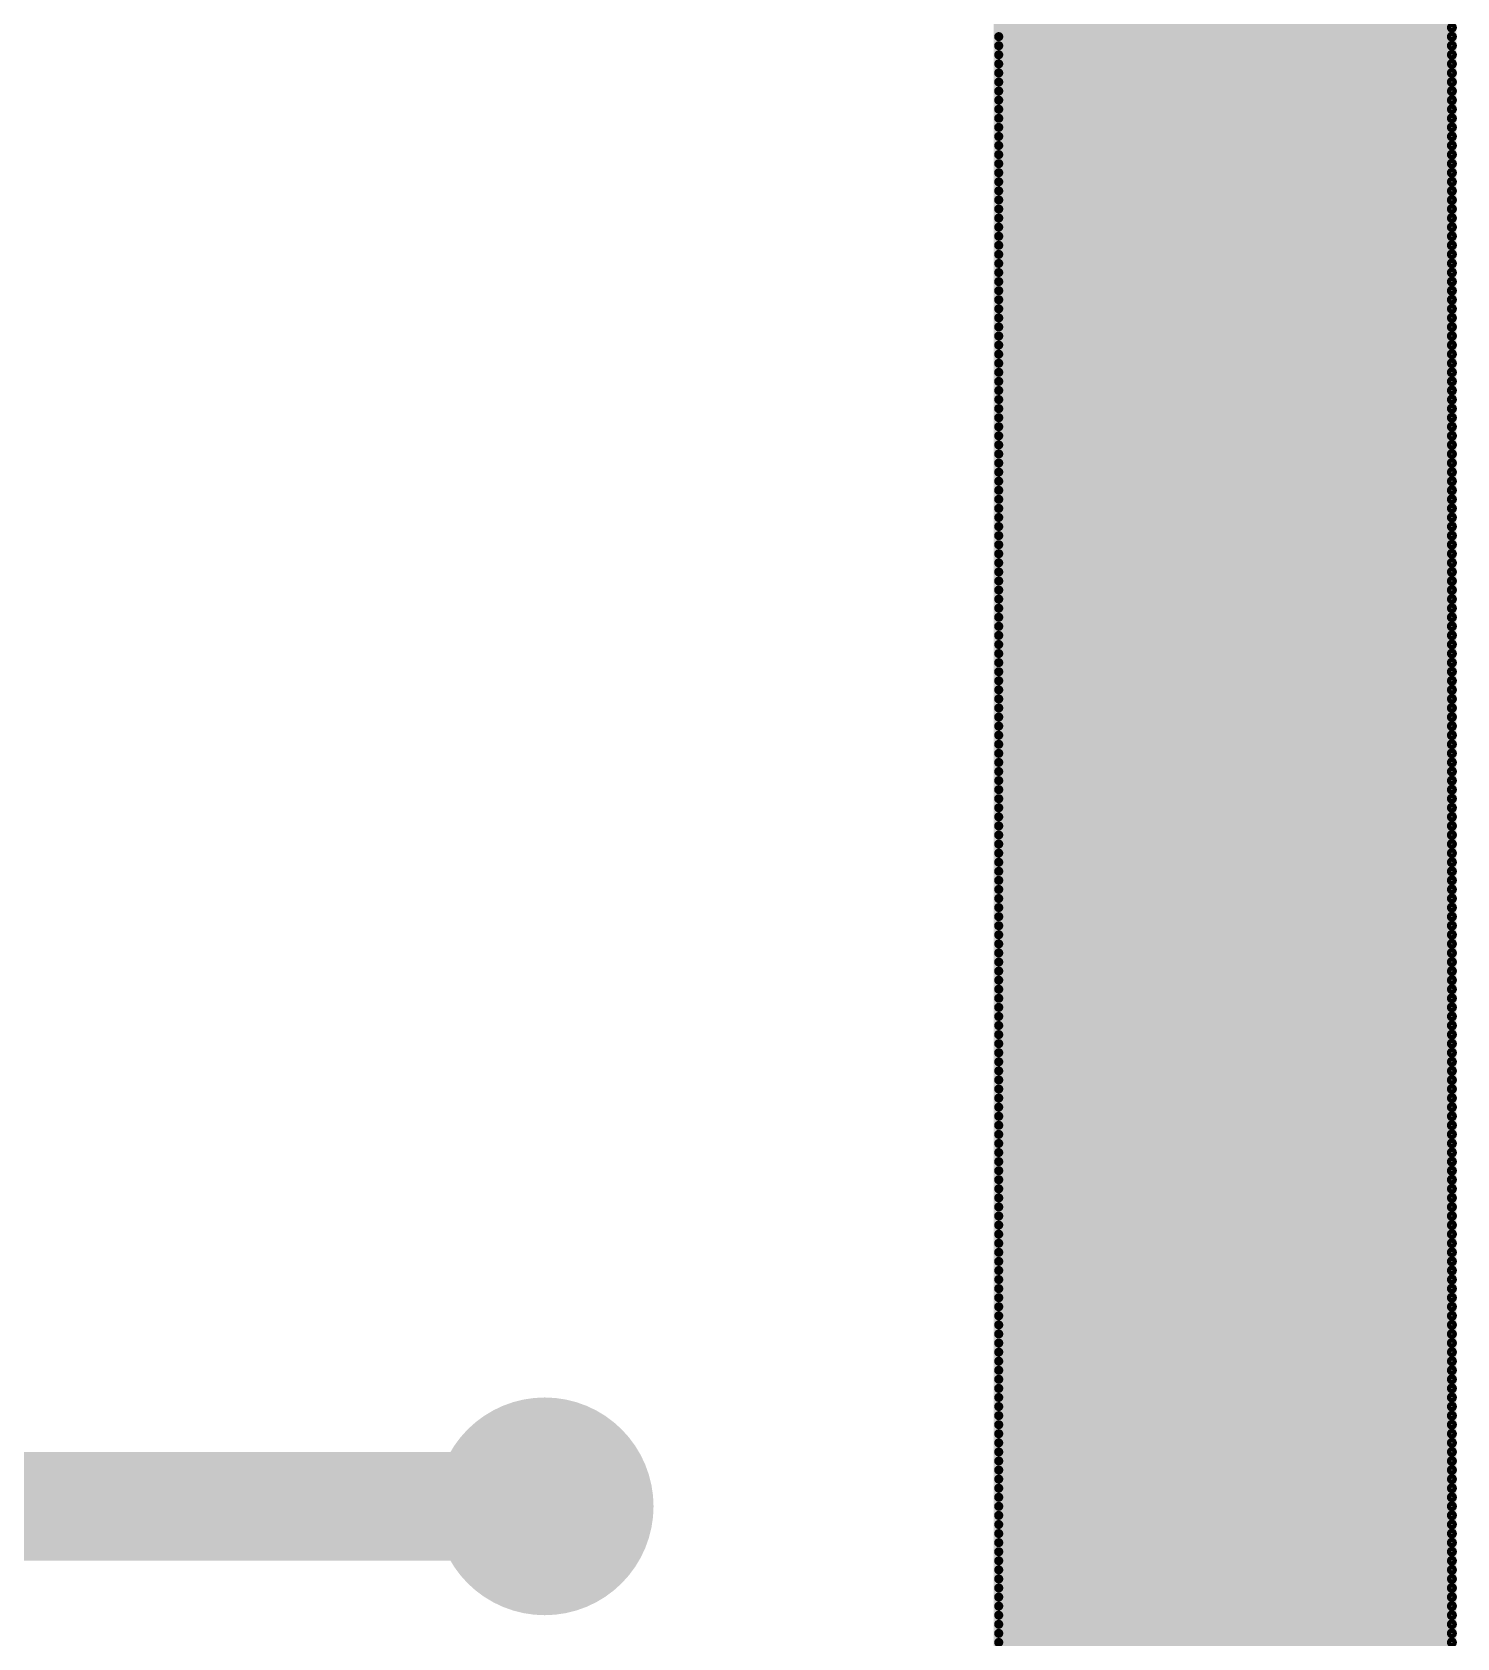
# Model space of a CAD drawing. Extents: x 0.24 to 7.39, y 0.21 to 4.62.
# Drawn here: x 6.9395 to 7.0966, y 1.0315 to 1.2085 of the extents above; entities that cross this region are included whole.
import ezdxf

# ---------------------------------------------------------------- set-up
doc = ezdxf.new("R2010")
doc.units = 0

msp = doc.modelspace()

# ---------------------------------------------------------------- linework, layer by layer
at = {"layer": 'TOP'}
for points, const_width in [([(7.046, 0.771), (7.046, 1.296)], 0.001), ([(7.046, 0.846), (7.046, 1.296)], 0.001), ([(7.047, 0.772), (7.047, 1.296)], 0.001), ([(7.048, 0.773), (7.048, 1.296)], 0.001), ([(7.049, 0.774), (7.049, 1.296)], 0.001), ([(7.05, 0.775), (7.05, 1.296)], 0.001), ([(7.051, 0.775), (7.051, 1.296)], 0.001), ([(7.052, 0.776), (7.052, 1.296)], 0.001), ([(7.053, 0.777), (7.053, 1.296)], 0.001), ([(7.053, 0.778), (7.053, 1.296)], 0.001), ([(7.054, 0.779), (7.054, 1.296)], 0.001), ([(7.055, 0.78), (7.055, 1.296)], 0.001), ([(7.056, 0.781), (7.056, 1.296)], 0.001), ([(7.057, 0.782), (7.057, 1.296)], 0.001), ([(7.058, 0.783), (7.058, 1.296)], 0.001), ([(7.059, 0.784), (7.059, 1.296)], 0.001), ([(7.06, 0.784), (7.06, 1.296)], 0.001), ([(7.061, 0.785), (7.061, 1.296)], 0.001), ([(7.062, 0.786), (7.062, 1.296)], 0.001), ([(7.062, 0.787), (7.062, 1.296)], 0.001), ([(7.063, 0.788), (7.063, 1.296)], 0.001), ([(7.064, 0.789), (7.064, 1.296)], 0.001), ([(7.065, 0.79), (7.065, 1.296)], 0.001), ([(7.066, 0.791), (7.066, 1.296)], 0.001), ([(7.067, 0.792), (7.067, 1.296)], 0.001), ([(7.068, 0.793), (7.068, 1.296)], 0.001), ([(7.069, 0.793), (7.069, 1.296)], 0.001), ([(7.07, 0.794), (7.07, 1.296)], 0.001), ([(7.071, 0.795), (7.071, 1.296)], 0.001), ([(7.071, 0.796), (7.071, 1.296)], 0.001), ([(7.072, 0.797), (7.072, 1.296)], 0.001), ([(7.073, 0.798), (7.073, 1.296)], 0.001), ([(7.074, 0.799), (7.074, 1.296)], 0.001), ([(7.075, 0.8), (7.075, 1.296)], 0.001), ([(7.076, 0.801), (7.076, 1.296)], 0.001), ([(7.077, 0.802), (7.077, 1.296)], 0.001), ([(7.078, 0.802), (7.078, 1.296)], 0.001), ([(7.079, 0.803), (7.079, 1.296)], 0.001), ([(7.08, 0.804), (7.08, 1.296)], 0.001), ([(7.08, 0.805), (7.08, 1.296)], 0.001), ([(7.081, 0.806), (7.081, 1.296)], 0.001), ([(7.082, 0.807), (7.082, 1.296)], 0.001), ([(7.083, 0.808), (7.083, 1.296)], 0.001), ([(7.084, 0.809), (7.084, 1.296)], 0.001), ([(7.085, 0.81), (7.085, 1.296)], 0.001), ([(7.086, 0.811), (7.086, 1.296)], 0.001), ([(7.087, 0.811), (7.087, 1.296)], 0.001), ([(7.088, 0.812), (7.088, 1.296)], 0.001), ([(7.089, 0.813), (7.089, 1.296)], 0.001), ([(7.089, 0.814), (7.089, 1.296)], 0.001), ([(7.09, 0.815), (7.09, 1.296)], 0.001), ([(7.091, 0.816), (7.091, 1.296)], 0.001), ([(7.092, 0.817), (7.092, 1.296)], 0.001), ([(7.093, 0.818), (7.093, 1.296)], 0.001), ([(7.094, 0.819), (7.094, 1.296)], 0.001), ([(7.095, 0.82), (7.095, 1.296)], 0.001), ([(7.096, 0.821), (7.096, 1.296)], 0.001), ([(7.046, 1.208), (7.096, 1.208)], 0.001), ([(7.046, 1.207), (7.096, 1.207)], 0.001), ([(7.046, 1.206), (7.096, 1.206)], 0.001), ([(7.046, 1.205), (7.096, 1.205)], 0.001), ([(7.046, 1.204), (7.096, 1.204)], 0.001), ([(7.046, 1.204), (7.096, 1.204)], 0.001), ([(7.046, 1.203), (7.096, 1.203)], 0.001), ([(7.046, 1.202), (7.096, 1.202)], 0.001), ([(7.046, 1.201), (7.096, 1.201)], 0.001), ([(7.046, 1.2), (7.096, 1.2)], 0.001), ([(7.046, 1.199), (7.096, 1.199)], 0.001), ([(7.046, 1.198), (7.096, 1.198)], 0.001), ([(7.046, 1.197), (7.096, 1.197)], 0.001), ([(7.046, 1.196), (7.096, 1.196)], 0.001), ([(7.046, 1.195), (7.096, 1.195)], 0.001), ([(7.046, 1.195), (7.096, 1.195)], 0.001), ([(7.046, 1.194), (7.096, 1.194)], 0.001), ([(7.046, 1.193), (7.096, 1.193)], 0.001), ([(7.046, 1.192), (7.096, 1.192)], 0.001), ([(7.046, 1.191), (7.096, 1.191)], 0.001), ([(7.046, 1.19), (7.096, 1.19)], 0.001), ([(7.046, 1.189), (7.096, 1.189)], 0.001), ([(7.046, 1.188), (7.096, 1.188)], 0.001), ([(7.046, 1.187), (7.096, 1.187)], 0.001), ([(7.046, 1.186), (7.096, 1.186)], 0.001), ([(7.046, 1.186), (7.096, 1.186)], 0.001), ([(7.046, 1.185), (7.096, 1.185)], 0.001), ([(7.046, 1.184), (7.096, 1.184)], 0.001), ([(7.046, 1.183), (7.096, 1.183)], 0.001), ([(7.046, 1.182), (7.096, 1.182)], 0.001), ([(7.046, 1.181), (7.096, 1.181)], 0.001), ([(7.046, 1.18), (7.096, 1.18)], 0.001), ([(7.046, 1.179), (7.096, 1.179)], 0.001), ([(7.046, 1.178), (7.096, 1.178)], 0.001), ([(7.046, 1.177), (7.096, 1.177)], 0.001), ([(7.046, 1.177), (7.096, 1.177)], 0.001), ([(7.046, 1.176), (7.096, 1.176)], 0.001), ([(7.046, 1.175), (7.096, 1.175)], 0.001), ([(7.046, 1.174), (7.096, 1.174)], 0.001), ([(7.046, 1.173), (7.096, 1.173)], 0.001), ([(7.046, 1.172), (7.096, 1.172)], 0.001), ([(7.046, 1.171), (7.096, 1.171)], 0.001), ([(7.046, 1.17), (7.096, 1.17)], 0.001), ([(7.046, 1.169), (7.096, 1.169)], 0.001), ([(7.046, 1.168), (7.096, 1.168)], 0.001), ([(7.046, 1.168), (7.096, 1.168)], 0.001), ([(7.046, 1.167), (7.096, 1.167)], 0.001), ([(7.046, 1.166), (7.096, 1.166)], 0.001), ([(7.046, 1.165), (7.096, 1.165)], 0.001), ([(7.046, 1.164), (7.096, 1.164)], 0.001), ([(7.046, 1.163), (7.096, 1.163)], 0.001), ([(7.046, 1.162), (7.096, 1.162)], 0.001), ([(7.046, 1.161), (7.096, 1.161)], 0.001), ([(7.046, 1.16), (7.096, 1.16)], 0.001), ([(7.046, 1.159), (7.096, 1.159)], 0.001), ([(7.046, 1.159), (7.096, 1.159)], 0.001), ([(7.046, 1.158), (7.096, 1.158)], 0.001), ([(7.046, 1.157), (7.096, 1.157)], 0.001), ([(7.046, 1.156), (7.096, 1.156)], 0.001), ([(7.046, 1.155), (7.096, 1.155)], 0.001), ([(7.046, 1.154), (7.096, 1.154)], 0.001), ([(7.046, 1.153), (7.096, 1.153)], 0.001), ([(7.046, 1.152), (7.096, 1.152)], 0.001), ([(7.046, 1.151), (7.096, 1.151)], 0.001), ([(7.046, 1.15), (7.096, 1.15)], 0.001), ([(7.046, 1.15), (7.096, 1.15)], 0.001), ([(7.046, 1.149), (7.096, 1.149)], 0.001), ([(7.046, 1.148), (7.096, 1.148)], 0.001), ([(7.046, 1.147), (7.096, 1.147)], 0.001), ([(7.046, 1.146), (7.096, 1.146)], 0.001), ([(7.046, 1.145), (7.096, 1.145)], 0.001), ([(7.046, 1.144), (7.096, 1.144)], 0.001), ([(7.046, 1.143), (7.096, 1.143)], 0.001), ([(7.046, 1.142), (7.096, 1.142)], 0.001), ([(7.046, 1.141), (7.096, 1.141)], 0.001), ([(7.046, 1.141), (7.096, 1.141)], 0.001), ([(7.046, 1.14), (7.096, 1.14)], 0.001), ([(7.046, 1.139), (7.096, 1.139)], 0.001), ([(7.046, 1.138), (7.096, 1.138)], 0.001), ([(7.046, 1.137), (7.096, 1.137)], 0.001), ([(7.046, 1.136), (7.096, 1.136)], 0.001), ([(7.046, 1.135), (7.096, 1.135)], 0.001), ([(7.046, 1.134), (7.096, 1.134)], 0.001), ([(7.046, 1.133), (7.096, 1.133)], 0.001), ([(7.046, 1.132), (7.096, 1.132)], 0.001), ([(7.046, 1.132), (7.096, 1.132)], 0.001), ([(7.046, 1.131), (7.096, 1.131)], 0.001), ([(7.046, 1.13), (7.096, 1.13)], 0.001), ([(7.046, 1.129), (7.096, 1.129)], 0.001), ([(7.046, 1.128), (7.096, 1.128)], 0.001), ([(7.046, 1.127), (7.096, 1.127)], 0.001), ([(7.046, 1.126), (7.096, 1.126)], 0.001), ([(7.046, 1.125), (7.096, 1.125)], 0.001), ([(7.046, 1.124), (7.096, 1.124)], 0.001), ([(7.046, 1.123), (7.096, 1.123)], 0.001), ([(7.046, 1.123), (7.096, 1.123)], 0.001), ([(7.046, 1.122), (7.096, 1.122)], 0.001), ([(7.046, 1.121), (7.096, 1.121)], 0.001), ([(7.046, 1.12), (7.096, 1.12)], 0.001), ([(7.046, 1.119), (7.096, 1.119)], 0.001), ([(7.046, 1.118), (7.096, 1.118)], 0.001), ([(7.046, 1.117), (7.096, 1.117)], 0.001), ([(7.046, 1.116), (7.096, 1.116)], 0.001), ([(7.046, 1.115), (7.096, 1.115)], 0.001), ([(7.046, 1.114), (7.096, 1.114)], 0.001), ([(7.046, 1.114), (7.096, 1.114)], 0.001), ([(7.046, 1.113), (7.096, 1.113)], 0.001), ([(7.046, 1.112), (7.096, 1.112)], 0.001), ([(7.046, 1.111), (7.096, 1.111)], 0.001), ([(7.046, 1.11), (7.096, 1.11)], 0.001), ([(7.046, 1.109), (7.096, 1.109)], 0.001), ([(7.046, 1.108), (7.096, 1.108)], 0.001), ([(7.046, 1.107), (7.096, 1.107)], 0.001), ([(7.046, 1.106), (7.096, 1.106)], 0.001), ([(7.046, 1.105), (7.096, 1.105)], 0.001), ([(7.046, 1.105), (7.096, 1.105)], 0.001), ([(7.046, 1.104), (7.096, 1.104)], 0.001), ([(7.046, 1.103), (7.096, 1.103)], 0.001), ([(7.046, 1.102), (7.096, 1.102)], 0.001), ([(7.046, 1.101), (7.096, 1.101)], 0.001), ([(7.046, 1.1), (7.096, 1.1)], 0.001), ([(7.046, 1.099), (7.096, 1.099)], 0.001), ([(7.046, 1.098), (7.096, 1.098)], 0.001), ([(7.046, 1.097), (7.096, 1.097)], 0.001), ([(7.046, 1.096), (7.096, 1.096)], 0.001), ([(7.046, 1.096), (7.096, 1.096)], 0.001), ([(7.046, 1.095), (7.096, 1.095)], 0.001), ([(7.046, 1.094), (7.096, 1.094)], 0.001), ([(7.046, 1.093), (7.096, 1.093)], 0.001), ([(7.046, 1.092), (7.096, 1.092)], 0.001), ([(7.046, 1.091), (7.096, 1.091)], 0.001), ([(7.046, 1.09), (7.096, 1.09)], 0.001), ([(7.046, 1.089), (7.096, 1.089)], 0.001), ([(7.046, 1.088), (7.096, 1.088)], 0.001), ([(7.046, 1.087), (7.096, 1.087)], 0.001), ([(7.046, 1.087), (7.096, 1.087)], 0.001), ([(7.046, 1.086), (7.096, 1.086)], 0.001), ([(7.046, 1.085), (7.096, 1.085)], 0.001), ([(7.046, 1.084), (7.096, 1.084)], 0.001), ([(7.046, 1.083), (7.096, 1.083)], 0.001), ([(7.046, 1.082), (7.096, 1.082)], 0.001), ([(7.046, 1.081), (7.096, 1.081)], 0.001), ([(7.046, 1.08), (7.096, 1.08)], 0.001), ([(7.046, 1.079), (7.096, 1.079)], 0.001), ([(7.046, 1.078), (7.096, 1.078)], 0.001), ([(7.046, 1.078), (7.096, 1.078)], 0.001), ([(7.046, 1.077), (7.096, 1.077)], 0.001), ([(7.046, 1.076), (7.096, 1.076)], 0.001), ([(7.046, 1.075), (7.096, 1.075)], 0.001), ([(7.046, 1.074), (7.096, 1.074)], 0.001), ([(7.046, 1.073), (7.096, 1.073)], 0.001), ([(7.046, 1.072), (7.096, 1.072)], 0.001), ([(7.046, 1.071), (7.096, 1.071)], 0.001), ([(7.046, 1.07), (7.096, 1.07)], 0.001), ([(7.046, 1.069), (7.096, 1.069)], 0.001), ([(7.046, 1.069), (7.096, 1.069)], 0.001), ([(7.046, 1.068), (7.096, 1.068)], 0.001), ([(7.046, 1.067), (7.096, 1.067)], 0.001), ([(7.046, 1.066), (7.096, 1.066)], 0.001), ([(7.046, 1.065), (7.096, 1.065)], 0.001), ([(7.046, 1.064), (7.096, 1.064)], 0.001), ([(7.046, 1.063), (7.096, 1.063)], 0.001), ([(7.046, 1.062), (7.096, 1.062)], 0.001), ([(7.046, 1.061), (7.096, 1.061)], 0.001), ([(7.046, 1.06), (7.096, 1.06)], 0.001), ([(7.046, 1.06), (7.096, 1.06)], 0.001), ([(7.046, 1.059), (7.096, 1.059)], 0.001), ([(7.046, 1.058), (7.096, 1.058)], 0.001), ([(7.046, 1.057), (7.096, 1.057)], 0.001), ([(7.046, 1.056), (7.096, 1.056)], 0.001), ([(7.046, 1.055), (7.096, 1.055)], 0.001), ([(7.046, 1.054), (7.096, 1.054)], 0.001), ([(7.046, 1.053), (7.096, 1.053)], 0.001), ([(6.996, 1.046), (6.371, 1.046)], 0.012), ([(7.046, 1.052), (7.096, 1.052)], 0.001), ([(7.046, 1.051), (7.096, 1.051)], 0.001), ([(7.046, 1.051), (7.096, 1.051)], 0.001), ([(7.046, 1.05), (7.096, 1.05)], 0.001), ([(7.046, 1.049), (7.096, 1.049)], 0.001), ([(7.046, 1.048), (7.096, 1.048)], 0.001), ([(7.046, 1.047), (7.096, 1.047)], 0.001), ([(7.046, 1.046), (7.096, 1.046)], 0.001), ([(7.046, 1.045), (7.096, 1.045)], 0.001), ([(7.046, 1.044), (7.096, 1.044)], 0.001), ([(7.046, 1.043), (7.096, 1.043)], 0.001), ([(7.046, 1.042), (7.096, 1.042)], 0.001), ([(7.046, 1.042), (7.096, 1.042)], 0.001), ([(7.046, 1.041), (7.096, 1.041)], 0.001), ([(7.046, 1.04), (7.096, 1.04)], 0.001), ([(7.046, 1.039), (7.096, 1.039)], 0.001), ([(7.046, 1.038), (7.096, 1.038)], 0.001), ([(7.046, 1.037), (7.096, 1.037)], 0.001), ([(7.046, 1.036), (7.096, 1.036)], 0.001), ([(7.046, 1.035), (7.096, 1.035)], 0.001), ([(7.046, 1.034), (7.096, 1.034)], 0.001), ([(7.046, 1.033), (7.096, 1.033)], 0.001), ([(7.046, 1.033), (7.096, 1.033)], 0.001), ([(7.046, 1.032), (7.096, 1.032)], 0.001), ([(7.046, 1.031), (7.096, 1.031)], 0.001)]:
    msp.add_lwpolyline(points, dxfattribs=dict(at, const_width=const_width))
for points, const_width in [([(7.0957, 1.209, 1), (7.0963, 1.209, 1)], 0.0005), ([(7.0458, 1.208, 1), (7.0463, 1.208, 1)], 0.0005), ([(7.0458, 1.207, 1), (7.0463, 1.207, 1)], 0.0005), ([(7.0957, 1.208, 1), (7.0963, 1.208, 1)], 0.0005), ([(7.0957, 1.207, 1), (7.0963, 1.207, 1)], 0.0005), ([(7.0458, 1.206, 1), (7.0463, 1.206, 1)], 0.0005), ([(7.0458, 1.205, 1), (7.0463, 1.205, 1)], 0.0005), ([(7.0957, 1.206, 1), (7.0963, 1.206, 1)], 0.0005), ([(7.0957, 1.205, 1), (7.0963, 1.205, 1)], 0.0005), ([(7.0458, 1.204, 1), (7.0463, 1.204, 1)], 0.0005), ([(7.0458, 1.204, 1), (7.0463, 1.204, 1)], 0.0005), ([(7.0957, 1.204, 1), (7.0963, 1.204, 1)], 0.0005), ([(7.0957, 1.204, 1), (7.0963, 1.204, 1)], 0.0005), ([(7.0458, 1.203, 1), (7.0463, 1.203, 1)], 0.0005), ([(7.0458, 1.202, 1), (7.0463, 1.202, 1)], 0.0005), ([(7.0957, 1.203, 1), (7.0963, 1.203, 1)], 0.0005), ([(7.0957, 1.202, 1), (7.0963, 1.202, 1)], 0.0005), ([(7.0458, 1.201, 1), (7.0463, 1.201, 1)], 0.0005), ([(7.0458, 1.2, 1), (7.0463, 1.2, 1)], 0.0005), ([(7.0957, 1.201, 1), (7.0963, 1.201, 1)], 0.0005), ([(7.0957, 1.2, 1), (7.0963, 1.2, 1)], 0.0005), ([(7.0458, 1.199, 1), (7.0463, 1.199, 1)], 0.0005), ([(7.0458, 1.198, 1), (7.0463, 1.198, 1)], 0.0005), ([(7.0957, 1.199, 1), (7.0963, 1.199, 1)], 0.0005), ([(7.0957, 1.198, 1), (7.0963, 1.198, 1)], 0.0005), ([(7.0458, 1.197, 1), (7.0463, 1.197, 1)], 0.0005), ([(7.0957, 1.197, 1), (7.0963, 1.197, 1)], 0.0005), ([(7.0957, 1.196, 1), (7.0963, 1.196, 1)], 0.0005), ([(7.0458, 1.196, 1), (7.0463, 1.196, 1)], 0.0005), ([(7.0458, 1.195, 1), (7.0463, 1.195, 1)], 0.0005), ([(7.0458, 1.195, 1), (7.0463, 1.195, 1)], 0.0005), ([(7.0957, 1.195, 1), (7.0963, 1.195, 1)], 0.0005), ([(7.0957, 1.195, 1), (7.0963, 1.195, 1)], 0.0005), ([(7.0458, 1.194, 1), (7.0463, 1.194, 1)], 0.0005), ([(7.0458, 1.193, 1), (7.0463, 1.193, 1)], 0.0005), ([(7.0957, 1.194, 1), (7.0963, 1.194, 1)], 0.0005), ([(7.0957, 1.193, 1), (7.0963, 1.193, 1)], 0.0005), ([(7.0458, 1.192, 1), (7.0463, 1.192, 1)], 0.0005), ([(7.0458, 1.191, 1), (7.0463, 1.191, 1)], 0.0005), ([(7.0957, 1.192, 1), (7.0963, 1.192, 1)], 0.0005), ([(7.0957, 1.191, 1), (7.0963, 1.191, 1)], 0.0005), ([(7.0458, 1.19, 1), (7.0463, 1.19, 1)], 0.0005), ([(7.0458, 1.189, 1), (7.0463, 1.189, 1)], 0.0005), ([(7.0957, 1.19, 1), (7.0963, 1.19, 1)], 0.0005), ([(7.0957, 1.189, 1), (7.0963, 1.189, 1)], 0.0005), ([(7.0458, 1.188, 1), (7.0463, 1.188, 1)], 0.0005), ([(7.0957, 1.188, 1), (7.0963, 1.188, 1)], 0.0005), ([(7.0458, 1.187, 1), (7.0463, 1.187, 1)], 0.0005), ([(7.0458, 1.186, 1), (7.0463, 1.186, 1)], 0.0005), ([(7.0458, 1.186, 1), (7.0463, 1.186, 1)], 0.0005), ([(7.0957, 1.187, 1), (7.0963, 1.187, 1)], 0.0005), ([(7.0957, 1.186, 1), (7.0963, 1.186, 1)], 0.0005), ([(7.0957, 1.186, 1), (7.0963, 1.186, 1)], 0.0005), ([(7.0458, 1.185, 1), (7.0463, 1.185, 1)], 0.0005), ([(7.0458, 1.184, 1), (7.0463, 1.184, 1)], 0.0005), ([(7.0957, 1.185, 1), (7.0963, 1.185, 1)], 0.0005), ([(7.0957, 1.184, 1), (7.0963, 1.184, 1)], 0.0005), ([(7.0458, 1.183, 1), (7.0463, 1.183, 1)], 0.0005), ([(7.0458, 1.182, 1), (7.0463, 1.182, 1)], 0.0005), ([(7.0957, 1.183, 1), (7.0963, 1.183, 1)], 0.0005), ([(7.0957, 1.182, 1), (7.0963, 1.182, 1)], 0.0005), ([(7.0458, 1.181, 1), (7.0463, 1.181, 1)], 0.0005), ([(7.0957, 1.181, 1), (7.0963, 1.181, 1)], 0.0005), ([(7.0458, 1.18, 1), (7.0463, 1.18, 1)], 0.0005), ([(7.0458, 1.179, 1), (7.0463, 1.179, 1)], 0.0005), ([(7.0957, 1.18, 1), (7.0963, 1.18, 1)], 0.0005), ([(7.0957, 1.179, 1), (7.0963, 1.179, 1)], 0.0005), ([(7.0458, 1.178, 1), (7.0463, 1.178, 1)], 0.0005), ([(7.0458, 1.177, 1), (7.0463, 1.177, 1)], 0.0005), ([(7.0458, 1.177, 1), (7.0463, 1.177, 1)], 0.0005), ([(7.0957, 1.178, 1), (7.0963, 1.178, 1)], 0.0005), ([(7.0957, 1.177, 1), (7.0963, 1.177, 1)], 0.0005), ([(7.0957, 1.177, 1), (7.0963, 1.177, 1)], 0.0005), ([(7.0458, 1.176, 1), (7.0463, 1.176, 1)], 0.0005), ([(7.0458, 1.175, 1), (7.0463, 1.175, 1)], 0.0005), ([(7.0957, 1.176, 1), (7.0963, 1.176, 1)], 0.0005), ([(7.0957, 1.175, 1), (7.0963, 1.175, 1)], 0.0005), ([(7.0458, 1.174, 1), (7.0463, 1.174, 1)], 0.0005), ([(7.0957, 1.174, 1), (7.0963, 1.174, 1)], 0.0005), ([(7.0957, 1.173, 1), (7.0963, 1.173, 1)], 0.0005), ([(7.0458, 1.173, 1), (7.0463, 1.173, 1)], 0.0005), ([(7.0458, 1.172, 1), (7.0463, 1.172, 1)], 0.0005), ([(7.0957, 1.172, 1), (7.0963, 1.172, 1)], 0.0005), ([(7.0458, 1.171, 1), (7.0463, 1.171, 1)], 0.0005), ([(7.0458, 1.17, 1), (7.0463, 1.17, 1)], 0.0005), ([(7.0957, 1.171, 1), (7.0963, 1.171, 1)], 0.0005), ([(7.0957, 1.17, 1), (7.0963, 1.17, 1)], 0.0005), ([(7.0458, 1.169, 1), (7.0463, 1.169, 1)], 0.0005), ([(7.0458, 1.168, 1), (7.0463, 1.168, 1)], 0.0005), ([(7.0458, 1.168, 1), (7.0463, 1.168, 1)], 0.0005), ([(7.0957, 1.169, 1), (7.0963, 1.169, 1)], 0.0005), ([(7.0957, 1.168, 1), (7.0963, 1.168, 1)], 0.0005), ([(7.0957, 1.168, 1), (7.0963, 1.168, 1)], 0.0005), ([(7.0458, 1.167, 1), (7.0463, 1.167, 1)], 0.0005), ([(7.0458, 1.166, 1), (7.0463, 1.166, 1)], 0.0005), ([(7.0957, 1.167, 1), (7.0963, 1.167, 1)], 0.0005), ([(7.0957, 1.166, 1), (7.0963, 1.166, 1)], 0.0005), ([(7.0458, 1.165, 1), (7.0463, 1.165, 1)], 0.0005), ([(7.0957, 1.165, 1), (7.0963, 1.165, 1)], 0.0005), ([(7.0458, 1.164, 1), (7.0463, 1.164, 1)], 0.0005), ([(7.0458, 1.163, 1), (7.0463, 1.163, 1)], 0.0005), ([(7.0957, 1.164, 1), (7.0963, 1.164, 1)], 0.0005), ([(7.0957, 1.163, 1), (7.0963, 1.163, 1)], 0.0005), ([(7.0458, 1.162, 1), (7.0463, 1.162, 1)], 0.0005), ([(7.0458, 1.161, 1), (7.0463, 1.161, 1)], 0.0005), ([(7.0957, 1.162, 1), (7.0963, 1.162, 1)], 0.0005), ([(7.0957, 1.161, 1), (7.0963, 1.161, 1)], 0.0005), ([(7.0458, 1.16, 1), (7.0463, 1.16, 1)], 0.0005), ([(7.0458, 1.159, 1), (7.0463, 1.159, 1)], 0.0005), ([(7.0458, 1.159, 1), (7.0463, 1.159, 1)], 0.0005), ([(7.0957, 1.16, 1), (7.0963, 1.16, 1)], 0.0005), ([(7.0957, 1.159, 1), (7.0963, 1.159, 1)], 0.0005), ([(7.0957, 1.159, 1), (7.0963, 1.159, 1)], 0.0005), ([(7.0458, 1.158, 1), (7.0463, 1.158, 1)], 0.0005), ([(7.0957, 1.158, 1), (7.0963, 1.158, 1)], 0.0005), ([(7.0458, 1.157, 1), (7.0463, 1.157, 1)], 0.0005), ([(7.0458, 1.156, 1), (7.0463, 1.156, 1)], 0.0005), ([(7.0957, 1.157, 1), (7.0963, 1.157, 1)], 0.0005), ([(7.0957, 1.156, 1), (7.0963, 1.156, 1)], 0.0005), ([(7.0458, 1.155, 1), (7.0463, 1.155, 1)], 0.0005), ([(7.0458, 1.154, 1), (7.0463, 1.154, 1)], 0.0005), ([(7.0957, 1.155, 1), (7.0963, 1.155, 1)], 0.0005), ([(7.0957, 1.154, 1), (7.0963, 1.154, 1)], 0.0005), ([(7.0458, 1.153, 1), (7.0463, 1.153, 1)], 0.0005), ([(7.0458, 1.152, 1), (7.0463, 1.152, 1)], 0.0005), ([(7.0957, 1.153, 1), (7.0963, 1.153, 1)], 0.0005), ([(7.0957, 1.152, 1), (7.0963, 1.152, 1)], 0.0005), ([(7.0458, 1.151, 1), (7.0463, 1.151, 1)], 0.0005), ([(7.0957, 1.151, 1), (7.0963, 1.151, 1)], 0.0005), ([(7.0957, 1.15, 1), (7.0963, 1.15, 1)], 0.0005), ([(7.0957, 1.15, 1), (7.0963, 1.15, 1)], 0.0005), ([(7.0458, 1.15, 1), (7.0463, 1.15, 1)], 0.0005), ([(7.0458, 1.15, 1), (7.0463, 1.15, 1)], 0.0005), ([(7.0458, 1.149, 1), (7.0463, 1.149, 1)], 0.0005), ([(7.0957, 1.149, 1), (7.0963, 1.149, 1)], 0.0005), ([(7.0458, 1.148, 1), (7.0463, 1.148, 1)], 0.0005), ([(7.0458, 1.147, 1), (7.0463, 1.147, 1)], 0.0005), ([(7.0957, 1.148, 1), (7.0963, 1.148, 1)], 0.0005), ([(7.0957, 1.147, 1), (7.0963, 1.147, 1)], 0.0005), ([(7.0458, 1.146, 1), (7.0463, 1.146, 1)], 0.0005), ([(7.0458, 1.145, 1), (7.0463, 1.145, 1)], 0.0005), ([(7.0957, 1.146, 1), (7.0963, 1.146, 1)], 0.0005), ([(7.0957, 1.145, 1), (7.0963, 1.145, 1)], 0.0005), ([(7.0458, 1.144, 1), (7.0463, 1.144, 1)], 0.0005), ([(7.0458, 1.143, 1), (7.0463, 1.143, 1)], 0.0005), ([(7.0957, 1.144, 1), (7.0963, 1.144, 1)], 0.0005), ([(7.0957, 1.143, 1), (7.0963, 1.143, 1)], 0.0005), ([(7.0458, 1.142, 1), (7.0463, 1.142, 1)], 0.0005), ([(7.0957, 1.142, 1), (7.0963, 1.142, 1)], 0.0005), ([(7.0458, 1.141, 1), (7.0463, 1.141, 1)], 0.0005), ([(7.0458, 1.141, 1), (7.0463, 1.141, 1)], 0.0005), ([(7.0458, 1.14, 1), (7.0463, 1.14, 1)], 0.0005), ([(7.0957, 1.141, 1), (7.0963, 1.141, 1)], 0.0005), ([(7.0957, 1.141, 1), (7.0963, 1.141, 1)], 0.0005), ([(7.0957, 1.14, 1), (7.0963, 1.14, 1)], 0.0005), ([(7.0458, 1.139, 1), (7.0463, 1.139, 1)], 0.0005), ([(7.0458, 1.138, 1), (7.0463, 1.138, 1)], 0.0005), ([(7.0957, 1.139, 1), (7.0963, 1.139, 1)], 0.0005), ([(7.0957, 1.138, 1), (7.0963, 1.138, 1)], 0.0005), ([(7.0458, 1.137, 1), (7.0463, 1.137, 1)], 0.0005), ([(7.0458, 1.136, 1), (7.0463, 1.136, 1)], 0.0005), ([(7.0957, 1.137, 1), (7.0963, 1.137, 1)], 0.0005), ([(7.0957, 1.136, 1), (7.0963, 1.136, 1)], 0.0005), ([(7.0458, 1.135, 1), (7.0463, 1.135, 1)], 0.0005), ([(7.0957, 1.135, 1), (7.0963, 1.135, 1)], 0.0005), ([(7.0458, 1.134, 1), (7.0463, 1.134, 1)], 0.0005), ([(7.0458, 1.133, 1), (7.0463, 1.133, 1)], 0.0005), ([(7.0957, 1.134, 1), (7.0963, 1.134, 1)], 0.0005), ([(7.0957, 1.133, 1), (7.0963, 1.133, 1)], 0.0005), ([(7.0458, 1.132, 1), (7.0463, 1.132, 1)], 0.0005), ([(7.0458, 1.132, 1), (7.0463, 1.132, 1)], 0.0005), ([(7.0458, 1.131, 1), (7.0463, 1.131, 1)], 0.0005), ([(7.0957, 1.132, 1), (7.0963, 1.132, 1)], 0.0005), ([(7.0957, 1.132, 1), (7.0963, 1.132, 1)], 0.0005), ([(7.0957, 1.131, 1), (7.0963, 1.131, 1)], 0.0005), ([(7.0458, 1.13, 1), (7.0463, 1.13, 1)], 0.0005), ([(7.0458, 1.129, 1), (7.0463, 1.129, 1)], 0.0005), ([(7.0957, 1.13, 1), (7.0963, 1.13, 1)], 0.0005), ([(7.0957, 1.129, 1), (7.0963, 1.129, 1)], 0.0005), ([(7.0458, 1.128, 1), (7.0463, 1.128, 1)], 0.0005), ([(7.0458, 1.127, 1), (7.0463, 1.127, 1)], 0.0005), ([(7.0957, 1.128, 1), (7.0963, 1.128, 1)], 0.0005), ([(7.0957, 1.127, 1), (7.0963, 1.127, 1)], 0.0005), ([(7.0458, 1.126, 1), (7.0463, 1.126, 1)], 0.0005), ([(7.0957, 1.126, 1), (7.0963, 1.126, 1)], 0.0005), ([(7.0458, 1.125, 1), (7.0463, 1.125, 1)], 0.0005), ([(7.0458, 1.124, 1), (7.0463, 1.124, 1)], 0.0005), ([(7.0957, 1.125, 1), (7.0963, 1.125, 1)], 0.0005), ([(7.0957, 1.124, 1), (7.0963, 1.124, 1)], 0.0005), ([(7.0458, 1.123, 1), (7.0463, 1.123, 1)], 0.0005), ([(7.0458, 1.123, 1), (7.0463, 1.123, 1)], 0.0005), ([(7.0458, 1.122, 1), (7.0463, 1.122, 1)], 0.0005), ([(7.0957, 1.123, 1), (7.0963, 1.123, 1)], 0.0005), ([(7.0957, 1.123, 1), (7.0963, 1.123, 1)], 0.0005), ([(7.0957, 1.122, 1), (7.0963, 1.122, 1)], 0.0005), ([(7.0458, 1.121, 1), (7.0463, 1.121, 1)], 0.0005), ([(7.0458, 1.12, 1), (7.0463, 1.12, 1)], 0.0005), ([(7.0957, 1.121, 1), (7.0963, 1.121, 1)], 0.0005), ([(7.0957, 1.12, 1), (7.0963, 1.12, 1)], 0.0005), ([(7.0458, 1.119, 1), (7.0463, 1.119, 1)], 0.0005), ([(7.0957, 1.119, 1), (7.0963, 1.119, 1)], 0.0005), ([(7.0458, 1.118, 1), (7.0463, 1.118, 1)], 0.0005), ([(7.0458, 1.117, 1), (7.0463, 1.117, 1)], 0.0005), ([(7.0957, 1.118, 1), (7.0963, 1.118, 1)], 0.0005), ([(7.0957, 1.117, 1), (7.0963, 1.117, 1)], 0.0005), ([(7.0458, 1.116, 1), (7.0463, 1.116, 1)], 0.0005), ([(7.0458, 1.115, 1), (7.0463, 1.115, 1)], 0.0005), ([(7.0957, 1.116, 1), (7.0963, 1.116, 1)], 0.0005), ([(7.0957, 1.115, 1), (7.0963, 1.115, 1)], 0.0005), ([(7.0458, 1.114, 1), (7.0463, 1.114, 1)], 0.0005), ([(7.0458, 1.114, 1), (7.0463, 1.114, 1)], 0.0005), ([(7.0458, 1.113, 1), (7.0463, 1.113, 1)], 0.0005), ([(7.0957, 1.114, 1), (7.0963, 1.114, 1)], 0.0005), ([(7.0957, 1.114, 1), (7.0963, 1.114, 1)], 0.0005), ([(7.0957, 1.113, 1), (7.0963, 1.113, 1)], 0.0005), ([(7.0458, 1.112, 1), (7.0463, 1.112, 1)], 0.0005), ([(7.0957, 1.112, 1), (7.0963, 1.112, 1)], 0.0005), ([(7.0458, 1.111, 1), (7.0463, 1.111, 1)], 0.0005), ([(7.0458, 1.11, 1), (7.0463, 1.11, 1)], 0.0005), ([(7.0957, 1.111, 1), (7.0963, 1.111, 1)], 0.0005), ([(7.0957, 1.11, 1), (7.0963, 1.11, 1)], 0.0005), ([(7.0458, 1.109, 1), (7.0463, 1.109, 1)], 0.0005), ([(7.0458, 1.108, 1), (7.0463, 1.108, 1)], 0.0005), ([(7.0957, 1.109, 1), (7.0963, 1.109, 1)], 0.0005), ([(7.0957, 1.108, 1), (7.0963, 1.108, 1)], 0.0005), ([(7.0458, 1.107, 1), (7.0463, 1.107, 1)], 0.0005), ([(7.0458, 1.106, 1), (7.0463, 1.106, 1)], 0.0005), ([(7.0957, 1.107, 1), (7.0963, 1.107, 1)], 0.0005), ([(7.0957, 1.106, 1), (7.0963, 1.106, 1)], 0.0005), ([(7.0458, 1.105, 1), (7.0463, 1.105, 1)], 0.0005), ([(7.0458, 1.105, 1), (7.0463, 1.105, 1)], 0.0005), ([(7.0458, 1.104, 1), (7.0463, 1.104, 1)], 0.0005), ([(7.0957, 1.105, 1), (7.0963, 1.105, 1)], 0.0005), ([(7.0957, 1.105, 1), (7.0963, 1.105, 1)], 0.0005), ([(7.0957, 1.104, 1), (7.0963, 1.104, 1)], 0.0005), ([(7.0458, 1.103, 1), (7.0463, 1.103, 1)], 0.0005), ([(7.0957, 1.103, 1), (7.0963, 1.103, 1)], 0.0005), ([(7.0458, 1.102, 1), (7.0463, 1.102, 1)], 0.0005), ([(7.0458, 1.101, 1), (7.0463, 1.101, 1)], 0.0005), ([(7.0957, 1.102, 1), (7.0963, 1.102, 1)], 0.0005), ([(7.0957, 1.101, 1), (7.0963, 1.101, 1)], 0.0005), ([(7.0458, 1.1, 1), (7.0463, 1.1, 1)], 0.0005), ([(7.0458, 1.099, 1), (7.0463, 1.099, 1)], 0.0005), ([(7.0957, 1.1, 1), (7.0963, 1.1, 1)], 0.0005), ([(7.0957, 1.099, 1), (7.0963, 1.099, 1)], 0.0005), ([(7.0458, 1.098, 1), (7.0463, 1.098, 1)], 0.0005), ([(7.0458, 1.097, 1), (7.0463, 1.097, 1)], 0.0005), ([(7.0957, 1.098, 1), (7.0963, 1.098, 1)], 0.0005), ([(7.0957, 1.097, 1), (7.0963, 1.097, 1)], 0.0005), ([(7.0458, 1.096, 1), (7.0463, 1.096, 1)], 0.0005), ([(7.0458, 1.096, 1), (7.0463, 1.096, 1)], 0.0005), ([(7.0957, 1.096, 1), (7.0963, 1.096, 1)], 0.0005), ([(7.0957, 1.096, 1), (7.0963, 1.096, 1)], 0.0005), ([(7.0458, 1.095, 1), (7.0463, 1.095, 1)], 0.0005), ([(7.0458, 1.094, 1), (7.0463, 1.094, 1)], 0.0005), ([(7.0957, 1.095, 1), (7.0963, 1.095, 1)], 0.0005), ([(7.0957, 1.094, 1), (7.0963, 1.094, 1)], 0.0005), ([(7.0458, 1.093, 1), (7.0463, 1.093, 1)], 0.0005), ([(7.0458, 1.092, 1), (7.0463, 1.092, 1)], 0.0005), ([(7.0957, 1.093, 1), (7.0963, 1.093, 1)], 0.0005), ([(7.0957, 1.092, 1), (7.0963, 1.092, 1)], 0.0005), ([(7.0458, 1.091, 1), (7.0463, 1.091, 1)], 0.0005), ([(7.0458, 1.09, 1), (7.0463, 1.09, 1)], 0.0005), ([(7.0957, 1.091, 1), (7.0963, 1.091, 1)], 0.0005), ([(7.0957, 1.09, 1), (7.0963, 1.09, 1)], 0.0005), ([(7.0458, 1.089, 1), (7.0463, 1.089, 1)], 0.0005), ([(7.0957, 1.089, 1), (7.0963, 1.089, 1)], 0.0005), ([(7.0957, 1.088, 1), (7.0963, 1.088, 1)], 0.0005), ([(7.0458, 1.088, 1), (7.0463, 1.088, 1)], 0.0005), ([(7.0458, 1.087, 1), (7.0463, 1.087, 1)], 0.0005), ([(7.0458, 1.087, 1), (7.0463, 1.087, 1)], 0.0005), ([(7.0957, 1.087, 1), (7.0963, 1.087, 1)], 0.0005), ([(7.0957, 1.087, 1), (7.0963, 1.087, 1)], 0.0005), ([(7.0458, 1.086, 1), (7.0463, 1.086, 1)], 0.0005), ([(7.0458, 1.085, 1), (7.0463, 1.085, 1)], 0.0005), ([(7.0957, 1.086, 1), (7.0963, 1.086, 1)], 0.0005), ([(7.0957, 1.085, 1), (7.0963, 1.085, 1)], 0.0005), ([(7.0458, 1.084, 1), (7.0463, 1.084, 1)], 0.0005), ([(7.0458, 1.083, 1), (7.0463, 1.083, 1)], 0.0005), ([(7.0957, 1.084, 1), (7.0963, 1.084, 1)], 0.0005), ([(7.0957, 1.083, 1), (7.0963, 1.083, 1)], 0.0005), ([(7.0458, 1.082, 1), (7.0463, 1.082, 1)], 0.0005), ([(7.0458, 1.081, 1), (7.0463, 1.081, 1)], 0.0005), ([(7.0957, 1.082, 1), (7.0963, 1.082, 1)], 0.0005), ([(7.0957, 1.081, 1), (7.0963, 1.081, 1)], 0.0005), ([(7.0458, 1.08, 1), (7.0463, 1.08, 1)], 0.0005), ([(7.0957, 1.08, 1), (7.0963, 1.08, 1)], 0.0005), ([(7.0458, 1.079, 1), (7.0463, 1.079, 1)], 0.0005), ([(7.0458, 1.078, 1), (7.0463, 1.078, 1)], 0.0005), ([(7.0458, 1.078, 1), (7.0463, 1.078, 1)], 0.0005), ([(7.0957, 1.079, 1), (7.0963, 1.079, 1)], 0.0005), ([(7.0957, 1.078, 1), (7.0963, 1.078, 1)], 0.0005), ([(7.0957, 1.078, 1), (7.0963, 1.078, 1)], 0.0005), ([(7.0458, 1.077, 1), (7.0463, 1.077, 1)], 0.0005), ([(7.0458, 1.076, 1), (7.0463, 1.076, 1)], 0.0005), ([(7.0957, 1.077, 1), (7.0963, 1.077, 1)], 0.0005), ([(7.0957, 1.076, 1), (7.0963, 1.076, 1)], 0.0005), ([(7.0458, 1.075, 1), (7.0463, 1.075, 1)], 0.0005), ([(7.0458, 1.074, 1), (7.0463, 1.074, 1)], 0.0005), ([(7.0957, 1.075, 1), (7.0963, 1.075, 1)], 0.0005), ([(7.0957, 1.074, 1), (7.0963, 1.074, 1)], 0.0005), ([(7.0458, 1.073, 1), (7.0463, 1.073, 1)], 0.0005), ([(7.0957, 1.073, 1), (7.0963, 1.073, 1)], 0.0005), ([(7.0458, 1.072, 1), (7.0463, 1.072, 1)], 0.0005), ([(7.0458, 1.071, 1), (7.0463, 1.071, 1)], 0.0005), ([(7.0957, 1.072, 1), (7.0963, 1.072, 1)], 0.0005), ([(7.0957, 1.071, 1), (7.0963, 1.071, 1)], 0.0005), ([(7.0458, 1.07, 1), (7.0463, 1.07, 1)], 0.0005), ([(7.0458, 1.069, 1), (7.0463, 1.069, 1)], 0.0005), ([(7.0458, 1.069, 1), (7.0463, 1.069, 1)], 0.0005), ([(7.0957, 1.07, 1), (7.0963, 1.07, 1)], 0.0005), ([(7.0957, 1.069, 1), (7.0963, 1.069, 1)], 0.0005), ([(7.0957, 1.069, 1), (7.0963, 1.069, 1)], 0.0005), ([(7.0458, 1.068, 1), (7.0463, 1.068, 1)], 0.0005), ([(7.0458, 1.067, 1), (7.0463, 1.067, 1)], 0.0005), ([(7.0957, 1.068, 1), (7.0963, 1.068, 1)], 0.0005), ([(7.0957, 1.067, 1), (7.0963, 1.067, 1)], 0.0005), ([(7.0458, 1.066, 1), (7.0463, 1.066, 1)], 0.0005), ([(7.0957, 1.066, 1), (7.0963, 1.066, 1)], 0.0005), ([(7.0957, 1.065, 1), (7.0963, 1.065, 1)], 0.0005), ([(7.0458, 1.065, 1), (7.0463, 1.065, 1)], 0.0005), ([(7.0458, 1.064, 1), (7.0463, 1.064, 1)], 0.0005), ([(7.0957, 1.064, 1), (7.0963, 1.064, 1)], 0.0005), ([(7.0458, 1.063, 1), (7.0463, 1.063, 1)], 0.0005), ([(7.0458, 1.062, 1), (7.0463, 1.062, 1)], 0.0005), ([(7.0957, 1.063, 1), (7.0963, 1.063, 1)], 0.0005), ([(7.0957, 1.062, 1), (7.0963, 1.062, 1)], 0.0005), ([(7.0458, 1.061, 1), (7.0463, 1.061, 1)], 0.0005), ([(7.0458, 1.06, 1), (7.0463, 1.06, 1)], 0.0005), ([(7.0458, 1.06, 1), (7.0463, 1.06, 1)], 0.0005), ([(7.0957, 1.061, 1), (7.0963, 1.061, 1)], 0.0005), ([(7.0957, 1.06, 1), (7.0963, 1.06, 1)], 0.0005), ([(7.0957, 1.06, 1), (7.0963, 1.06, 1)], 0.0005), ([(7.0458, 1.059, 1), (7.0463, 1.059, 1)], 0.0005), ([(7.0458, 1.058, 1), (7.0463, 1.058, 1)], 0.0005), ([(7.0957, 1.059, 1), (7.0963, 1.059, 1)], 0.0005), ([(7.0957, 1.058, 1), (7.0963, 1.058, 1)], 0.0005), ([(6.99, 1.046, 1), (7.002, 1.046, 1)], 0.012), ([(7.0458, 1.057, 1), (7.0463, 1.057, 1)], 0.0005), ([(7.0957, 1.057, 1), (7.0963, 1.057, 1)], 0.0005), ([(7.0458, 1.056, 1), (7.0463, 1.056, 1)], 0.0005), ([(7.0458, 1.055, 1), (7.0463, 1.055, 1)], 0.0005), ([(7.0957, 1.056, 1), (7.0963, 1.056, 1)], 0.0005), ([(7.0957, 1.055, 1), (7.0963, 1.055, 1)], 0.0005), ([(7.0458, 1.054, 1), (7.0463, 1.054, 1)], 0.0005), ([(7.0458, 1.053, 1), (7.0463, 1.053, 1)], 0.0005), ([(7.0957, 1.054, 1), (7.0963, 1.054, 1)], 0.0005), ([(7.0957, 1.053, 1), (7.0963, 1.053, 1)], 0.0005), ([(6.993, 1.046, 1), (6.999, 1.046, 1)], 0.006), ([(7.0458, 1.052, 1), (7.0463, 1.052, 1)], 0.0005), ([(7.0458, 1.051, 1), (7.0463, 1.051, 1)], 0.0005), ([(7.0458, 1.051, 1), (7.0463, 1.051, 1)], 0.0005), ([(7.0957, 1.052, 1), (7.0963, 1.052, 1)], 0.0005), ([(7.0957, 1.051, 1), (7.0963, 1.051, 1)], 0.0005), ([(7.0957, 1.051, 1), (7.0963, 1.051, 1)], 0.0005), ([(7.0458, 1.05, 1), (7.0463, 1.05, 1)], 0.0005), ([(7.0957, 1.05, 1), (7.0963, 1.05, 1)], 0.0005), ([(7.0458, 1.049, 1), (7.0463, 1.049, 1)], 0.0005), ([(7.0458, 1.048, 1), (7.0463, 1.048, 1)], 0.0005), ([(7.0957, 1.049, 1), (7.0963, 1.049, 1)], 0.0005), ([(7.0957, 1.048, 1), (7.0963, 1.048, 1)], 0.0005), ([(7.0458, 1.047, 1), (7.0463, 1.047, 1)], 0.0005), ([(7.0458, 1.046, 1), (7.0463, 1.046, 1)], 0.0005), ([(7.0957, 1.047, 1), (7.0963, 1.047, 1)], 0.0005), ([(7.0957, 1.046, 1), (7.0963, 1.046, 1)], 0.0005), ([(7.0458, 1.045, 1), (7.0463, 1.045, 1)], 0.0005), ([(7.0458, 1.044, 1), (7.0463, 1.044, 1)], 0.0005), ([(7.0957, 1.045, 1), (7.0963, 1.045, 1)], 0.0005), ([(7.0957, 1.044, 1), (7.0963, 1.044, 1)], 0.0005), ([(7.0458, 1.043, 1), (7.0463, 1.043, 1)], 0.0005), ([(7.0957, 1.043, 1), (7.0963, 1.043, 1)], 0.0005), ([(7.0957, 1.042, 1), (7.0963, 1.042, 1)], 0.0005), ([(7.0957, 1.042, 1), (7.0963, 1.042, 1)], 0.0005), ([(7.0458, 1.042, 1), (7.0463, 1.042, 1)], 0.0005), ([(7.0458, 1.042, 1), (7.0463, 1.042, 1)], 0.0005), ([(7.0458, 1.041, 1), (7.0463, 1.041, 1)], 0.0005), ([(7.0957, 1.041, 1), (7.0963, 1.041, 1)], 0.0005), ([(7.0458, 1.04, 1), (7.0463, 1.04, 1)], 0.0005), ([(7.0458, 1.039, 1), (7.0463, 1.039, 1)], 0.0005), ([(7.0957, 1.04, 1), (7.0963, 1.04, 1)], 0.0005), ([(7.0957, 1.039, 1), (7.0963, 1.039, 1)], 0.0005), ([(7.0458, 1.038, 1), (7.0463, 1.038, 1)], 0.0005), ([(7.0458, 1.037, 1), (7.0463, 1.037, 1)], 0.0005), ([(7.0957, 1.038, 1), (7.0963, 1.038, 1)], 0.0005), ([(7.0957, 1.037, 1), (7.0963, 1.037, 1)], 0.0005), ([(7.0458, 1.036, 1), (7.0463, 1.036, 1)], 0.0005), ([(7.0458, 1.035, 1), (7.0463, 1.035, 1)], 0.0005), ([(7.0957, 1.036, 1), (7.0963, 1.036, 1)], 0.0005), ([(7.0957, 1.035, 1), (7.0963, 1.035, 1)], 0.0005), ([(7.0458, 1.034, 1), (7.0463, 1.034, 1)], 0.0005), ([(7.0957, 1.034, 1), (7.0963, 1.034, 1)], 0.0005), ([(7.0458, 1.033, 1), (7.0463, 1.033, 1)], 0.0005), ([(7.0458, 1.033, 1), (7.0463, 1.033, 1)], 0.0005), ([(7.0458, 1.032, 1), (7.0463, 1.032, 1)], 0.0005), ([(7.0957, 1.033, 1), (7.0963, 1.033, 1)], 0.0005), ([(7.0957, 1.033, 1), (7.0963, 1.033, 1)], 0.0005), ([(7.0957, 1.032, 1), (7.0963, 1.032, 1)], 0.0005), ([(7.0458, 1.031, 1), (7.0463, 1.031, 1)], 0.0005), ([(7.0957, 1.031, 1), (7.0963, 1.031, 1)], 0.0005)]:
    msp.add_lwpolyline(points, format="xyb", close=True, dxfattribs=dict(at, const_width=const_width))

doc.saveas('drawing.dxf')
